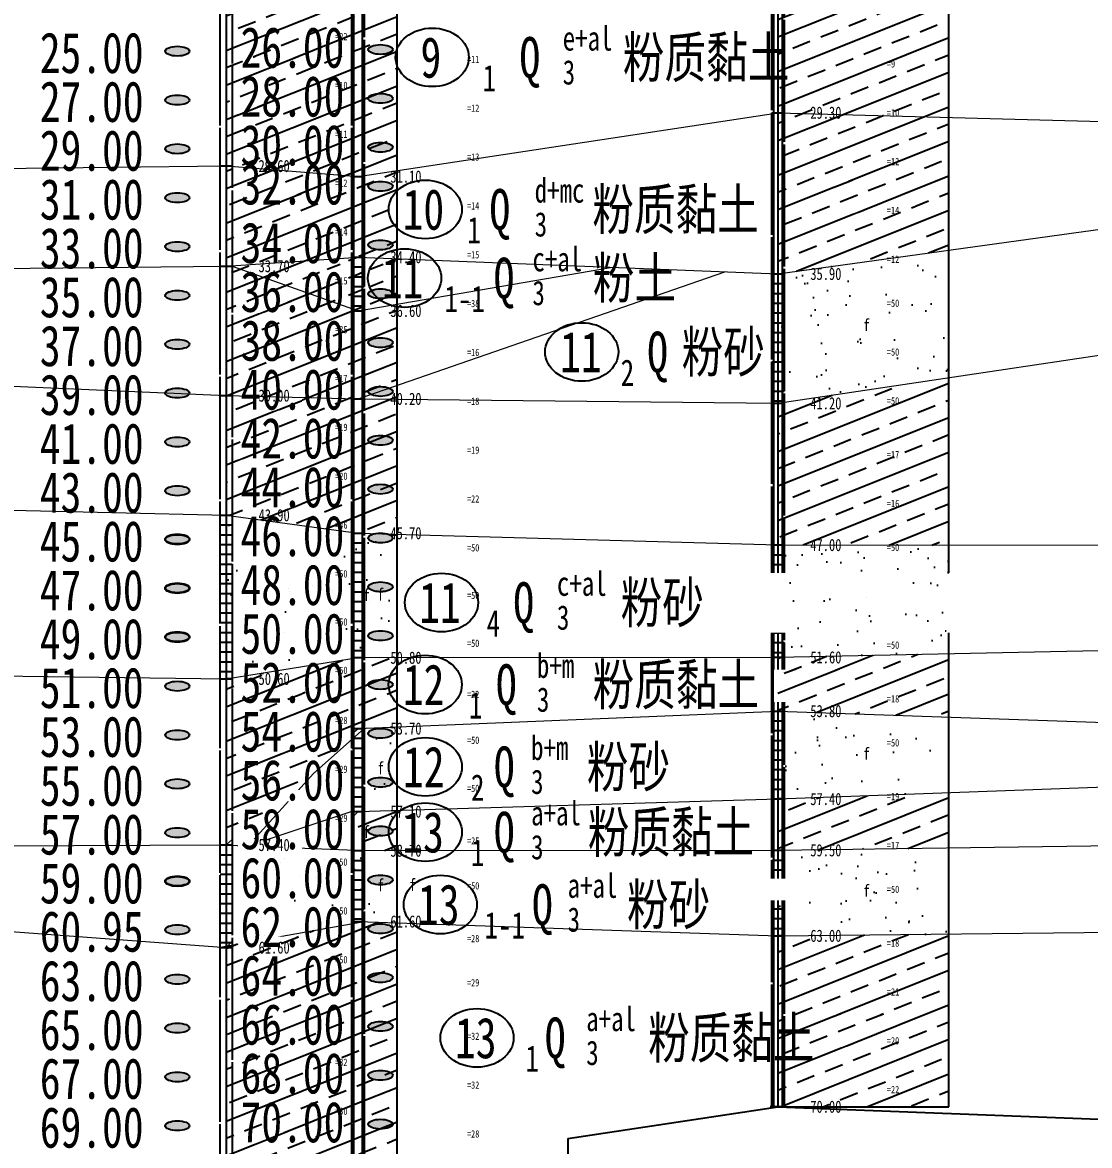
# Model space of a CAD drawing. Header units: millimetres. Extents: x 946 to 3601, y 223 to 2569.
# Drawn here: x 1785.34 to 1829.05, y 526.97 to 572.96 of the extents above; entities that cross this region are included whole.
import ezdxf

# ---------------------------------------------------------------- set-up
doc = ezdxf.new("R2010")
doc.units = ezdxf.units.MM
doc.linetypes.add('sx', pattern=[10, 5, 0, 5, 0])
for name, color, linetype in [('dz-temp', 4, 'Continuous'), ('GiCAD_PouMian', 7, 'Continuous'), ('GICAD_QUYANG', 7, 'Continuous'), ('地质-地层符号', 3, 'Continuous'), ('地质-填充花纹', 8, 'Continuous'), ('地质-标贯', 7, 'Continuous'), ('地质-钻孔', 7, 'Continuous')]:
    doc.layers.add(name, color=color, linetype=linetype)
doc.layers.add('地质-地层线', color=7, linetype='Continuous', lineweight=15)
doc.layers.add('地质-文字', color=7, linetype='Continuous', lineweight=15)
doc.styles.add('剖线方向', font='', dxfattribs={"width": 0.7, "height": 2.5})
doc.styles.add('叠加符号', font='', dxfattribs={"width": 0.7, "height": 2.5})
doc.styles.add('地层编号', font='', dxfattribs={"width": 0.7, "height": 3})
doc.styles.add('层底标注', font='', dxfattribs={"width": 0.7, "height": 2.5})
doc.styles.add('岩土名称', font='', dxfattribs={"width": 0.7, "height": 3})
doc.styles.add('时代', font='', dxfattribs={"width": 0.7, "height": 3})
doc.styles.add('标贯动探', font='', dxfattribs={"width": 0.7, "height": 1.5})
doc.styles.get('剖线方向').set_extended_font_data('仿宋_GB2312')
doc.styles.get('叠加符号').set_extended_font_data('仿宋_GB2312')
doc.styles.get('地层编号').set_extended_font_data('仿宋_GB2312')
doc.styles.get('层底标注').set_extended_font_data('仿宋_GB2312')
doc.styles.get('岩土名称').set_extended_font_data('仿宋_GB2312')
doc.styles.get('时代').set_extended_font_data('仿宋_GB2312')
doc.styles.get('标贯动探').set_extended_font_data('仿宋_GB2312')
pattern_1 = [(21.80141, (0, 0), (-1.7677652, 0.7071061), []), (21.80141, (1.75, 0), (-1.7677652, 0.7071061), [0.76157655, -0.4759851])]
pattern_2 = [(17.062863, (0, 0), (2.79036967, 1.248899855), [-5.9751498, 0, -4.4813624, 0, -4.4813624, 0]), (3.01447, (0, 0), (7.2145321, 1.8094251), [-2.978456, 0, -7.7439854, 0, -1.7870735, 0]), (345.966575, (-5.3654, 0), (11.07338644, -1.5019982), [-1.573447, 0, -6.293788, 0, -7.3427527, 0]), (17.06286, (0, 0), (-2.941879, 3.021541), [-3.983433, 0, -4.9792915, 0, -4.481362, 0]), (3.01447, (0, 0), (4.858372, 4.093388), [-3.574147, 0, -5.3612206, 0, -1.7870735, 0]), (345.7037, (-5.3654, 0), (5.2409553, 1.250378), [-2.088827, 0, -6.788688, 0, -10.444135, 0]), (339.87047, (-5.3654, 0), (6.9800505, 1.196567), [-0.9422907, 0, -3.769163, 0, -3.769163, 0]), (17.06286, (0, 0), (6.5425438, 3.7545058), [-1.4937875, 0, -1.4937875, 0, -4.4813624, 0]), (3.01447, (0, 0), (2.716851, 3.980613), [-3.574147, 0, -7.743985, 0, -1.7870735, 0]), (345.7037, (-5.3654, 0), (15.682466, 1.374167), [-6.266481, 0, -2.611034, 0, -2.611034, 0]), (339.87047, (-5.3654, 0), (230427.237503, -84451.983463), [-1.187286, 0, -9.894053, 0, -0.942291, 0])]
pattern_3 = [(21.80141, (0, 0), (-0.88388348, 0.3535534), [0.57118298, -0.38078866])]

# ---------------------------------------------------------------- blocks, each defined once
blk = doc.blocks.new('WipeoutBlock')
at = {"color": 7}
blk.add_wipeout([(0, 0), (0, 1), (1, 1), (1, 0)], dxfattribs=at)
blk = doc.blocks.new('gkqy_yuan.dwg不标1')
at = {"layer": 'GiCAD_PouMian'}
h = blk.add_hatch(color=7, dxfattribs=at)
edge = h.paths.add_edge_path()
edge.add_arc((0, 0), 1, 0, 360)
at = {"layer": 'GICAD_QUYANG', "color": 7}
blk.add_circle((0, 0), 1, dxfattribs=at)
blk = doc.blocks.new('gkqy_rao.dwg不标1')
at = {"layer": 'GICAD_QUYANG', "color": 7}
blk.add_circle((0, 0), 1, dxfattribs=at)

msp = doc.modelspace()

# ---------------------------------------------------------------- hatches: boundary and pattern name
at = {"layer": '地质-填充花纹', "linetype": 'Continuous'}
h = msp.add_hatch(dxfattribs=at)
h.set_pattern_fill('GLYNT', color=256, scale=0.25, style=0, pattern_type=2)
h.set_pattern_definition(pattern_1)
h.paths.add_polyline_path([(1800.688, 566.894), (1799.088, 566.651), (1799.088, 575.451), (1800.688, 575.453)])
h = msp.add_hatch(dxfattribs=at)
h.set_pattern_fill('GLYNT', color=256, scale=0.25, style=0, pattern_type=2)
h.set_pattern_definition(pattern_1)
h.paths.add_polyline_path([(1823.288, 574.851), (1823.288, 569.074), (1816.288, 569.266), (1816.288, 575.466)])
h = msp.add_hatch(dxfattribs=at)
h.set_pattern_fill('GLYNT', color=256, scale=0.25, style=0, pattern_type=2)
h.set_pattern_definition(pattern_1)
h.paths.add_polyline_path([(1800.688, 563.287), (1799.088, 563.351), (1799.088, 566.651), (1800.688, 566.894)])
h = msp.add_hatch(dxfattribs=at)
h.set_pattern_fill('GKFT', color=256, scale=0.25, style=0, pattern_type=2)
h.set_pattern_definition(pattern_3)
h.paths.add_polyline_path([(1799.088, 561.151), (1797.04, 563.212), (1799.088, 563.351)])
h = msp.add_hatch(dxfattribs=at)
h.set_pattern_fill('GKFT', color=256, scale=0.25, style=0, pattern_type=2)
h.set_pattern_definition(pattern_3)
h.paths.add_polyline_path([(1800.688, 563.287), (1800.688, 561.627), (1799.088, 561.151), (1799.088, 563.351)])
h = msp.add_hatch(dxfattribs=at)
h.set_pattern_fill('GLXS', color=256, scale=0.25, style=0, pattern_type=2)
h.set_pattern_definition(pattern_2)
h.paths.add_polyline_path([(1823.288, 558.415), (1816.288, 557.366), (1816.288, 562.666), (1823.288, 563.636)])
h = msp.add_hatch(dxfattribs=at)
h.set_pattern_fill('GLYNT', color=256, scale=0.25, style=0, pattern_type=2)
h.set_pattern_definition(pattern_1)
h.paths.add_polyline_path([(1800.688, 558.566), (1799.088, 557.551), (1799.088, 561.151), (1800.688, 561.627)])
h = msp.add_hatch(dxfattribs=at)
h.set_pattern_fill('GLYNT', color=256, scale=0.25, style=0, pattern_type=2)
h.set_pattern_definition(pattern_1)
h.paths.add_polyline_path([(1800.688, 552.006), (1799.088, 552.051), (1799.088, 557.551), (1800.688, 558.566)])
h = msp.add_hatch(dxfattribs=at)
h.set_pattern_fill('GLYNT', color=256, scale=0.25, style=0, pattern_type=2)
h.set_pattern_definition(pattern_1)
h.paths.add_polyline_path([(1823.288, 551.559), (1816.288, 551.566), (1816.288, 557.366), (1823.288, 558.415)])
h = msp.add_hatch(dxfattribs=at)
h.set_pattern_fill('GLXS', color=256, scale=0.25, style=0, pattern_type=2)
h.set_pattern_definition(pattern_2)
h.paths.add_polyline_path([(1800.688, 552.006), (1800.688, 546.953), (1799.088, 546.951), (1799.088, 552.051)])
h = msp.add_hatch(dxfattribs=at)
h.set_pattern_fill('GLYNT', color=256, scale=0.25, style=0, pattern_type=2)
h.set_pattern_definition(pattern_1)
h.paths.add_polyline_path([(1800.688, 544.118), (1799.088, 544.051), (1799.088, 546.951), (1800.688, 546.953)])
h = msp.add_hatch(dxfattribs=at)
h.set_pattern_fill('GLXS', color=256, scale=0.25, style=0, pattern_type=2)
h.set_pattern_definition(pattern_2)
h.paths.add_polyline_path([(1823.288, 544.521), (1823.288, 541.423), (1816.288, 541.166), (1816.288, 544.766)])
h = msp.add_hatch(dxfattribs=at)
h.set_pattern_fill('GLXS', color=256, scale=0.25, style=0, pattern_type=2)
h.set_pattern_definition(pattern_2)
h.paths.add_polyline_path([(1800.688, 540.699), (1799.088, 540.651), (1799.088, 544.051), (1800.688, 544.118)])
h = msp.add_hatch(dxfattribs=at)
h.set_pattern_fill('GLYNT', color=256, scale=0.25, style=0, pattern_type=2)
h.set_pattern_definition(pattern_1)
h.paths.add_polyline_path([(1800.688, 539.053), (1799.088, 539.051), (1799.088, 540.651), (1800.688, 540.699)])
h = msp.add_hatch(dxfattribs=at)
h.set_pattern_fill('GLXS', color=256, scale=0.25, style=0, pattern_type=2)
h.set_pattern_definition(pattern_2)
h.paths.add_polyline_path([(1800.688, 536.097), (1799.088, 536.151), (1799.088, 539.051), (1800.688, 539.053)])
h = msp.add_hatch(dxfattribs=at)
h.set_pattern_fill('GLYNT', color=256, scale=0.25, style=0, pattern_type=2)
h.set_pattern_definition(pattern_1)
h.paths.add_polyline_path([(1800.688, 536.097), (1800.688, 526.195), (1799.088, 525.951), (1799.088, 536.151)])

# ---------------------------------------------------------------- linework, layer by layer
at = {"layer": 'dz-temp', "color": 7, "linetype": 'Continuous'}
for p, q in [((1793.688, 598.834), (1793.688, 517.745)), ((1800.688, 517.745), (1800.688, 598.834)), ((1816.288, 598.834), (1816.288, 528.566)), ((1823.288, 528.566), (1823.288, 598.834)), ((1807.688, 527.259), (1816.288, 528.566)), ((1816.288, 528.566), (1823.288, 528.566)), ((1816.288, 528.566), (1842.788, 527.538)), ((1807.688, 527.261), (1807.688, 517.745))]:
    msp.add_line(p, q, dxfattribs=at)
at = {"layer": '地质-地层符号', "color": 7, "linetype": 'Continuous'}
for centre in [(1802.127, 571.531), (1801.845, 565.306), (1800.996, 562.494), (1808.252, 559.467), (1802.506, 549.206), (1801.84, 545.847), (1801.845, 542.481), (1801.845, 539.806), (1802.46, 536.84), (1803.962, 531.382)]:
    msp.add_ellipse(centre, major_axis=(-1.5, 0), ratio=0.8, dxfattribs=at)
at = {"layer": '地质-地层线', "color": 7}
for p, q in [((1799.088, 566.651), (1816.288, 569.266)), ((1816.288, 569.266), (1842.788, 568.538)), ((1799.088, 563.351), (1816.288, 562.666)), ((1799.088, 561.151), (1809.517, 562.936)), ((1799.088, 557.551), (1814.113, 562.753)), ((1816.288, 557.366), (1842.788, 561.338)), ((1799.338, 557.555), (1816.288, 557.366)), ((1793.688, 552.784), (1799.088, 552.051)), ((1799.088, 552.051), (1816.288, 551.566)), ((1816.288, 551.566), (1842.788, 551.538)), ((1816.288, 546.966), (1842.788, 547.538)), ((1799.088, 546.951), (1816.288, 546.966)), ((1799.088, 544.051), (1816.288, 544.766)), ((1816.288, 544.766), (1842.788, 543.838)), ((1799.338, 544.051), (1797.266, 542.202)), ((1798.838, 543.83), (1799.088, 544.051)), ((1797.266, 542.202), (1794.575, 539.239)), ((1816.288, 541.166), (1842.788, 542.138)), ((1799.088, 540.651), (1816.288, 541.166)), ((1798.838, 540.651), (1794.575, 539.239)), ((1798.838, 540.393), (1799.088, 540.651)), ((1793.688, 539.284), (1793.938, 539.505)), ((1597.888, 538.624), (1793.688, 539.284)), ((1793.438, 539.284), (1799.338, 539.051)), ((1799.088, 539.051), (1816.288, 539.066)), ((1793.438, 535.103), (1799.338, 536.143)), ((1799.088, 536.151), (1816.288, 535.566)), ((1816.288, 535.566), (1842.788, 535.838)), ((1793.688, 535.084), (1793.938, 535.342))]:
    msp.add_line(p, q, dxfattribs=at)
at = {"layer": '地质-钻孔', "color": 7, "linetype": 'sx'}
for p, q in [((1816.038, 528.566), (1816.038, 598.566)), ((1816.538, 598.566), (1816.538, 528.566)), ((1798.838, 517.745), (1798.838, 597.751)), ((1799.338, 597.751), (1799.338, 517.745)), ((1793.438, 517.745), (1793.438, 596.684)), ((1793.938, 596.684), (1793.938, 517.745)), ((1816.613, 528.566), (1815.963, 528.566)), ((1815.963, 528.566), (1816.038, 528.566)), ((1816.538, 528.566), (1816.613, 528.566))]:
    msp.add_line(p, q, dxfattribs=at)
at = {"layer": '地质-钻孔', "color": 7, "linetype": 'Continuous'}
for p, q in [((1816.114, 528.566), (1816.114, 598.596)), ((1816.463, 598.596), (1816.463, 528.566)), ((1798.914, 513.745), (1798.914, 597.781)), ((1799.263, 597.781), (1799.263, 513.751)), ((1816.038, 569.266), (1816.538, 569.266)), ((1816.038, 569.266), (1816.538, 569.266)), ((1793.438, 567.084), (1793.938, 567.084)), ((1793.438, 567.084), (1793.938, 567.084)), ((1798.838, 566.651), (1799.338, 566.651)), ((1798.838, 566.651), (1799.338, 566.651)), ((1798.838, 563.351), (1799.338, 563.351)), ((1798.838, 563.351), (1799.338, 563.351)), ((1798.838, 563.351), (1799.338, 563.351)), ((1793.438, 562.984), (1793.938, 562.984)), ((1793.438, 562.984), (1793.938, 562.984)), ((1798.838, 562.951), (1799.338, 562.951)), ((1798.838, 562.551), (1799.338, 562.551)), ((1816.038, 562.666), (1816.538, 562.666)), ((1816.038, 562.666), (1816.538, 562.666)), ((1816.038, 562.666), (1816.538, 562.666)), ((1798.838, 562.151), (1799.338, 562.151)), ((1816.038, 562.266), (1816.538, 562.266)), ((1798.838, 561.751), (1799.338, 561.751)), ((1816.038, 561.866), (1816.538, 561.866)), ((1798.838, 561.351), (1799.338, 561.351)), ((1798.838, 561.151), (1799.338, 561.151)), ((1798.838, 561.151), (1799.338, 561.151)), ((1816.038, 561.466), (1816.538, 561.466)), ((1816.038, 561.066), (1816.538, 561.066)), ((1816.038, 560.666), (1816.538, 560.666)), ((1816.038, 560.266), (1816.538, 560.266)), ((1816.038, 559.866), (1816.538, 559.866)), ((1816.038, 559.466), (1816.538, 559.466)), ((1816.038, 559.066), (1816.538, 559.066)), ((1816.038, 558.666), (1816.538, 558.666)), ((1816.038, 558.266), (1816.538, 558.266)), ((1816.038, 557.866), (1816.538, 557.866)), ((1793.438, 557.684), (1793.938, 557.684)), ((1793.438, 557.684), (1793.938, 557.684)), ((1798.838, 557.551), (1799.338, 557.551)), ((1798.838, 557.551), (1799.338, 557.551)), ((1816.038, 557.466), (1816.538, 557.466)), ((1816.038, 557.366), (1816.538, 557.366)), ((1816.038, 557.366), (1816.538, 557.366)), ((1793.438, 552.784), (1793.938, 552.784)), ((1793.438, 552.784), (1793.938, 552.784)), ((1793.438, 552.784), (1793.938, 552.784)), ((1793.438, 552.384), (1793.938, 552.384)), ((1793.438, 551.984), (1793.938, 551.984)), ((1798.838, 552.051), (1799.338, 552.051)), ((1798.838, 552.051), (1799.338, 552.051)), ((1798.838, 552.051), (1799.338, 552.051)), ((1793.438, 551.584), (1793.938, 551.584)), ((1798.838, 551.651), (1799.338, 551.651)), ((1816.038, 551.566), (1816.538, 551.566)), ((1816.038, 551.566), (1816.538, 551.566)), ((1816.038, 551.566), (1816.538, 551.566)), ((1793.438, 551.184), (1793.938, 551.184)), ((1798.838, 551.251), (1799.338, 551.251)), ((1816.038, 551.166), (1816.538, 551.166)), ((1793.438, 550.784), (1793.938, 550.784)), ((1798.838, 550.851), (1799.338, 550.851)), ((1798.838, 550.451), (1799.338, 550.451)), ((1816.038, 550.766), (1816.538, 550.766)), ((1793.438, 550.384), (1793.938, 550.384)), ((1793.438, 549.984), (1793.938, 549.984)), ((1798.838, 550.051), (1799.338, 550.051)), ((1816.038, 550.366), (1816.538, 550.366)), ((1793.438, 549.584), (1793.938, 549.584)), ((1798.838, 549.651), (1799.338, 549.651)), ((1816.038, 549.966), (1816.538, 549.966)), ((1816.038, 549.566), (1816.538, 549.566)), ((1793.438, 549.184), (1793.938, 549.184)), ((1798.838, 549.251), (1799.338, 549.251)), ((1816.038, 549.166), (1816.538, 549.166)), ((1793.438, 548.784), (1793.938, 548.784)), ((1798.838, 548.851), (1799.338, 548.851)), ((1816.038, 548.766), (1816.538, 548.766)), ((1793.438, 548.384), (1793.938, 548.384)), ((1798.838, 548.451), (1799.338, 548.451)), ((1816.038, 548.366), (1816.538, 548.366)), ((1793.438, 547.984), (1793.938, 547.984)), ((1798.838, 548.051), (1799.338, 548.051)), ((1816.038, 547.966), (1816.538, 547.966)), ((1793.438, 547.584), (1793.938, 547.584)), ((1798.838, 547.651), (1799.338, 547.651)), ((1798.838, 547.251), (1799.338, 547.251)), ((1816.038, 547.566), (1816.538, 547.566)), ((1793.438, 547.184), (1793.938, 547.184)), ((1793.438, 546.784), (1793.938, 546.784)), ((1798.838, 546.951), (1799.338, 546.951)), ((1798.838, 546.951), (1799.338, 546.951)), ((1816.038, 547.166), (1816.538, 547.166)), ((1816.038, 546.966), (1816.538, 546.966)), ((1816.038, 546.966), (1816.538, 546.966)), ((1793.438, 546.384), (1793.938, 546.384)), ((1793.438, 546.084), (1793.938, 546.084)), ((1793.438, 546.084), (1793.938, 546.084)), ((1793.438, 546.084), (1793.938, 546.084)), ((1793.938, 546.084), (1793.688, 546.084)), ((1793.688, 546.084), (1793.688, 539.284)), ((1816.038, 544.766), (1816.538, 544.766)), ((1816.038, 544.766), (1816.538, 544.766)), ((1816.038, 544.766), (1816.538, 544.766)), ((1798.838, 544.051), (1799.338, 544.051)), ((1798.838, 544.051), (1799.338, 544.051)), ((1798.838, 544.051), (1799.338, 544.051)), ((1816.038, 544.366), (1816.538, 544.366)), ((1798.838, 543.651), (1799.338, 543.651)), ((1816.038, 543.966), (1816.538, 543.966)), ((1816.038, 543.566), (1816.538, 543.566)), ((1798.838, 543.251), (1799.338, 543.251)), ((1816.038, 543.166), (1816.538, 543.166)), ((1798.838, 542.851), (1799.338, 542.851)), ((1816.038, 542.766), (1816.538, 542.766)), ((1798.838, 542.451), (1799.338, 542.451)), ((1816.038, 542.366), (1816.538, 542.366)), ((1798.838, 542.051), (1799.338, 542.051)), ((1816.038, 541.966), (1816.538, 541.966)), ((1798.838, 541.651), (1799.338, 541.651)), ((1798.838, 541.251), (1799.338, 541.251)), ((1816.038, 541.566), (1816.538, 541.566)), ((1798.838, 540.851), (1799.338, 540.851)), ((1816.038, 541.166), (1816.538, 541.166)), ((1816.038, 541.166), (1816.538, 541.166)), ((1816.038, 541.166), (1816.538, 541.166)), ((1816.538, 541.166), (1816.288, 541.166)), ((1816.288, 541.166), (1816.288, 539.066)), ((1798.838, 540.651), (1799.338, 540.651)), ((1798.838, 540.651), (1799.338, 540.651)), ((1793.438, 539.284), (1793.938, 539.284)), ((1793.438, 539.284), (1793.938, 539.284)), ((1793.438, 539.284), (1793.938, 539.284)), ((1798.838, 539.051), (1799.338, 539.051)), ((1798.838, 539.051), (1799.338, 539.051)), ((1798.838, 539.051), (1799.338, 539.051)), ((1816.038, 539.066), (1816.538, 539.066)), ((1816.038, 539.066), (1816.538, 539.066)), ((1816.038, 539.066), (1816.538, 539.066)), ((1793.438, 538.884), (1793.938, 538.884)), ((1798.838, 538.651), (1799.338, 538.651)), ((1816.038, 538.666), (1816.538, 538.666)), ((1793.438, 538.484), (1793.938, 538.484)), ((1793.438, 538.084), (1793.938, 538.084)), ((1798.838, 538.251), (1799.338, 538.251)), ((1816.038, 538.266), (1816.538, 538.266)), ((1793.438, 537.684), (1793.938, 537.684)), ((1798.838, 537.851), (1799.338, 537.851)), ((1816.038, 537.866), (1816.538, 537.866)), ((1793.438, 537.284), (1793.938, 537.284)), ((1798.838, 537.451), (1799.338, 537.451)), ((1816.038, 537.466), (1816.538, 537.466)), ((1793.438, 536.884), (1793.938, 536.884)), ((1798.838, 537.051), (1799.338, 537.051)), ((1798.838, 536.651), (1799.338, 536.651)), ((1816.038, 537.066), (1816.538, 537.066)), ((1816.038, 536.666), (1816.538, 536.666)), ((1793.438, 536.484), (1793.938, 536.484)), ((1798.838, 536.251), (1799.338, 536.251)), ((1816.038, 536.266), (1816.538, 536.266)), ((1793.438, 536.084), (1793.938, 536.084)), ((1798.838, 536.151), (1799.338, 536.151)), ((1798.838, 536.151), (1799.338, 536.151)), ((1816.038, 535.866), (1816.538, 535.866)), ((1793.438, 535.684), (1793.938, 535.684)), ((1793.438, 535.284), (1793.938, 535.284)), ((1816.038, 535.566), (1816.538, 535.566)), ((1816.038, 535.566), (1816.538, 535.566)), ((1816.038, 535.566), (1816.538, 535.566)), ((1816.538, 535.566), (1816.288, 535.566)), ((1816.288, 535.566), (1816.288, 528.566)), ((1793.438, 535.084), (1793.938, 535.084)), ((1793.438, 535.084), (1793.938, 535.084)), ((1793.438, 535.084), (1793.938, 535.084)), ((1793.938, 535.084), (1793.688, 535.084)), ((1793.688, 535.084), (1793.688, 524.184)), ((1816.038, 528.566), (1816.538, 528.566)), ((1816.463, 528.566), (1816.114, 528.566))]:
    msp.add_line(p, q, dxfattribs=at)

# ---------------------------------------------------------------- block references
at = {"linetype": 'Continuous', "xscale": 1.200000009999894, "yscale": 0.4800000039999577}
for p in [(1791.088, 571.544, 0), (1791.088, 569.544, 0), (1791.088, 567.544, 0), (1791.088, 565.544, 0), (1791.088, 561.544, 0), (1791.088, 559.544, 0), (1791.088, 557.544, 0), (1791.088, 555.544, 0), (1791.088, 553.544, 0), (1791.088, 551.569, 0), (1791.088, 549.544, 0), (1791.088, 547.544, 0), (1791.088, 545.544, 0), (1791.088, 543.544, 0), (1791.088, 541.544, 0), (1791.088, 539.544, 0), (1791.088, 537.544, 0), (1791.088, 535.569, 0), (1791.088, 533.544, 0), (1791.088, 531.544, 0), (1791.088, 529.544, 0), (1791.088, 527.544, 0)]:
    msp.add_blockref('WipeoutBlock', p, dxfattribs=at)
at = {"color": 7, "linetype": 'Continuous'}
for name, p, xscale, yscale in [('gkqy_yuan.dwg不标1', (1800.007, 571.851), 0.5, 0.2), ('WipeoutBlock', (1794.176, 571.066), 2.621621580381725, 0.4605405405405509), ('gkqy_yuan.dwg不标1', (1800.007, 569.851), 0.5, 0.2), ('WipeoutBlock', (1794.176, 569.066), 2.621621580381725, 0.4605405405405509), ('gkqy_yuan.dwg不标1', (1800.007, 567.851), 0.5, 0.2), ('WipeoutBlock', (1794.176, 567.066), 2.621621580381725, 0.4605405405405509), ('gkqy_yuan.dwg不标1', (1800.007, 566.251), 0.5, 0.2), ('WipeoutBlock', (1794.176, 565.466), 2.621621580381725, 0.4605405405405509), ('gkqy_yuan.dwg不标1', (1791.688, 563.784), 0.5, 0.2), ('gkqy_yuan.dwg不标1', (1800.007, 563.851), 0.5, 0.2), ('WipeoutBlock', (1794.176, 563.066), 2.621621580381725, 0.4605405405405509), ('gkqy_yuan.dwg不标1', (1800.007, 561.851), 0.5, 0.2), ('WipeoutBlock', (1794.176, 561.066), 2.621621580381725, 0.4605405405405509), ('gkqy_yuan.dwg不标1', (1800.007, 559.851), 0.5, 0.2), ('WipeoutBlock', (1794.176, 559.066), 2.621621580381725, 0.4605405405405509), ('gkqy_yuan.dwg不标1', (1800.007, 557.851), 0.5, 0.2), ('WipeoutBlock', (1794.176, 557.066), 2.621621580381725, 0.4605405405405509), ('gkqy_yuan.dwg不标1', (1800.007, 555.851), 0.5, 0.2), ('WipeoutBlock', (1794.176, 555.066), 2.621621580381725, 0.4605405405405509), ('gkqy_yuan.dwg不标1', (1800.007, 553.851), 0.5, 0.2), ('WipeoutBlock', (1794.176, 553.066), 2.621621580381725, 0.4605405405405509), ('gkqy_rao.dwg不标1', (1800.007, 551.851), 0.5, 0.2), ('gkqy_yuan.dwg不标1', (1800.007, 551.851), 0.5, 0.2), ('WipeoutBlock', (1794.176, 551.066), 2.621621580381725, 0.4605405405405509), ('gkqy_rao.dwg不标1', (1800.007, 549.851), 0.5, 0.2), ('gkqy_yuan.dwg不标1', (1800.007, 549.851), 0.5, 0.2), ('WipeoutBlock', (1794.176, 549.066), 2.621621580381725, 0.4605405405405509), ('gkqy_yuan.dwg不标1', (1800.007, 547.851), 0.5, 0.2), ('gkqy_rao.dwg不标1', (1800.007, 547.851), 0.5, 0.2), ('WipeoutBlock', (1794.176, 547.066), 2.621621580381725, 0.4605405405405509), ('gkqy_yuan.dwg不标1', (1800.007, 545.851), 0.5, 0.2), ('WipeoutBlock', (1794.176, 545.066), 2.621621580381725, 0.4605405405405509), ('gkqy_yuan.dwg不标1', (1800.007, 543.851), 0.5, 0.2), ('gkqy_rao.dwg不标1', (1800.007, 543.851), 0.5, 0.2), ('WipeoutBlock', (1794.176, 543.066), 2.621621580381725, 0.4605405405405509), ('gkqy_yuan.dwg不标1', (1800.007, 541.851), 0.5, 0.2), ('gkqy_rao.dwg不标1', (1800.007, 541.851), 0.5, 0.2), ('gkqy_yuan.dwg不标1', (1800.007, 539.851), 0.5, 0.2), ('gkqy_rao.dwg不标1', (1800.007, 537.851), 0.5, 0.2), ('gkqy_yuan.dwg不标1', (1800.007, 537.851), 0.5, 0.2), ('WipeoutBlock', (1794.176, 537.066), 2.621621580381725, 0.4605405405405509), ('gkqy_yuan.dwg不标1', (1800.007, 535.851), 0.5, 0.2), ('gkqy_yuan.dwg不标1', (1800.007, 533.851), 0.5, 0.2), ('WipeoutBlock', (1794.176, 533.066), 2.621621580381725, 0.4605405405405509), ('gkqy_yuan.dwg不标1', (1800.007, 531.851), 0.5, 0.2), ('WipeoutBlock', (1794.176, 531.066), 2.621621580381725, 0.4605405405405509), ('gkqy_yuan.dwg不标1', (1800.007, 529.851), 0.5, 0.2), ('WipeoutBlock', (1794.176, 529.066), 2.621621580381725, 0.4605405405405509), ('gkqy_yuan.dwg不标1', (1800.007, 527.851), 0.5, 0.2), ('WipeoutBlock', (1794.176, 527.066), 2.621621580381725, 0.4605405405405509)]:
    msp.add_blockref(name, p, dxfattribs=dict(at, xscale=xscale, yscale=yscale))
at = {"linetype": 'Continuous', "xscale": 3.332400027769706, "yscale": 1.332960011107883, "zscale": 2.777}
for p in [(1818.572, 565.146, 0), (1818.572, 549.393, 0), (1816.894, 537.26, 0), (1818.572, 531.011, 0)]:
    msp.add_blockref('WipeoutBlock', p, dxfattribs=at)

# ---------------------------------------------------------------- texts
at = {"color": 7, "linetype": 'Continuous', "style": '剖线方向', "width": 0.75}
for s, p in [('25.00', (1786.053, 570.887)), ('27.00', (1786.053, 568.887)), ('29.00', (1786.053, 566.887)), ('31.00', (1786.053, 564.887)), ('33.00', (1786.053, 562.887)), ('35.00', (1786.053, 560.887)), ('37.00', (1786.053, 558.887)), ('39.00', (1786.053, 556.887)), ('41.00', (1786.053, 554.887)), ('43.00', (1786.053, 552.887)), ('45.00', (1786.053, 550.887)), ('47.00', (1786.053, 548.887)), ('49.00', (1786.053, 546.887)), ('51.00', (1786.053, 544.887)), ('53.00', (1786.053, 542.887)), ('55.00', (1786.053, 540.887)), ('57.00', (1786.053, 538.887)), ('59.00', (1786.053, 536.887)), ('60.95', (1786.053, 534.912)), ('63.00', (1786.053, 532.887)), ('65.00', (1786.053, 530.887)), ('67.00', (1786.053, 528.887)), ('69.00', (1786.053, 526.887))]:
    msp.add_text(s, height=1.6667, dxfattribs=at).set_placement(p)
at = {"layer": '地质-地层符号', "color": 7, "linetype": 'Continuous', "width": 0.75}
for s, height, style, p in [('e+al', 0.9997, '时代', (1807.471, 571.809)), ('粉质黏土', 1.6662, '岩土名称', (1809.936, 570.698)), ('9', 1.666, '地层编号', (1801.647, 570.698)), ('Q', 1.666, '时代', (1805.7, 570.698)), ('1', 1.083, '地层编号', (1804.19, 570.142)), ('3', 1, '时代', (1807.471, 570.42)), ('d+mc', 0.9997, '时代', (1806.323, 565.584)), ('10', 1.6662, '地层编号', (1800.916, 564.473)), ('Q', 1.666, '时代', (1804.471, 564.473)), ('粉质黏土', 1.6662, '岩土名称', (1808.686, 564.473)), ('3', 1, '时代', (1806.323, 564.195)), ('1', 1.083, '地层编号', (1803.566, 563.917)), ('c+al', 0.9997, '时代', (1806.231, 562.771)), ('Q', 1.666, '时代', (1804.642, 561.66)), ('粉土', 1.6662, '岩土名称', (1808.706, 561.66)), ('11', 1.6662, '地层编号', (1800.062, 561.66)), ('1-1', 1.083, '地层编号', (1802.627, 561.105)), ('3', 1, '时代', (1806.231, 561.383)), ('11', 1.6662, '地层编号', (1807.364, 558.634)), ('Q', 1.666, '时代', (1810.932, 558.634)), ('粉砂', 1.6662, '岩土名称', (1812.344, 558.634)), ('2', 1.083, '地层编号', (1809.845, 558.079)), ('c+al', 0.9997, '时代', (1807.235, 549.484)), ('11', 1.6662, '地层编号', (1801.591, 548.373)), ('Q', 1.666, '时代', (1805.447, 548.373)), ('粉砂', 1.6662, '岩土名称', (1809.845, 548.373)), ('3', 1, '时代', (1807.235, 548.095)), ('4', 1.083, '地层编号', (1804.357, 547.817)), ('b+m', 0.9997, '时代', (1806.415, 546.125)), ('粉质黏土', 1.6662, '岩土名称', (1808.7, 545.014)), ('12', 1.6662, '地层编号', (1800.925, 545.014)), ('Q', 1.666, '时代', (1804.737, 545.014)), ('1', 1.083, '地层编号', (1803.631, 544.459)), ('3', 1, '时代', (1806.415, 544.736)), ('b+m', 0.9997, '时代', (1806.177, 542.759)), ('粉砂', 1.6662, '岩土名称', (1808.461, 541.648)), ('12', 1.6662, '地层编号', (1800.93, 541.648)), ('Q', 1.666, '时代', (1804.653, 541.648)), ('3', 1, '时代', (1806.177, 541.37)), ('2', 1.083, '地层编号', (1803.712, 541.092)), ('a+al', 0.9997, '时代', (1806.177, 540.084)), ('粉质黏土', 1.6662, '岩土名称', (1808.5, 538.973)), ('13', 1.6662, '地层编号', (1800.902, 538.973)), ('Q', 1.666, '时代', (1804.653, 538.973)), ('1', 1.083, '地层编号', (1803.712, 538.417)), ('3', 1, '时代', (1806.177, 538.695)), ('a+al', 0.9997, '时代', (1807.672, 537.118)), ('13', 1.6662, '地层编号', (1801.545, 536.007)), ('Q', 1.666, '时代', (1806.215, 536.007)), ('3', 1, '时代', (1807.672, 535.729)), ('1-1', 1.083, '地层编号', (1804.267, 535.451)), ('a+al', 0.9997, '时代', (1808.435, 531.66)), ('13', 1.6662, '地层编号', (1803.06, 530.549)), ('Q', 1.666, '时代', (1806.739, 530.549)), ('粉质黏土', 1.6662, '岩土名称', (1810.97, 530.549)), ('3', 1, '时代', (1808.435, 530.271)), ('1', 1.083, '地层编号', (1805.945, 529.993))]:
    msp.add_text(s, height=height, dxfattribs=dict(at, style=style)).set_placement(p)
at = {"layer": '地质-填充花纹', "linetype": 'Continuous', "style": '叠加符号', "width": 0.75}
for p in [(1819.788, 560.321), (1799.307, 549.268), (1799.888, 549.29), (1819.788, 542.769), (1799.888, 542.18), (1799.307, 539.568), (1799.888, 537.388), (1801.197, 537.401)]:
    msp.add_text('f', height=0.5, dxfattribs=at).set_placement(p)
at = {"layer": '地质-文字', "color": 7, "linetype": 'Continuous', "style": '层底标注', "width": 0.75}
for s, p in [('29.30', (1817.613, 569.016)), ('31.10', (1800.413, 566.401)), ('34.40', (1800.413, 563.101)), ('35.90', (1817.613, 562.416)), ('36.60', (1800.413, 560.901)), ('40.20', (1800.413, 557.301)), ('41.20', (1817.613, 557.116)), ('45.70', (1800.413, 551.801)), ('47.00', (1817.613, 551.316)), ('50.80', (1800.413, 546.701)), ('51.60', (1817.613, 546.716)), ('50.60', (1795.013, 545.834)), ('53.70', (1800.413, 543.801)), ('57.40', (1817.613, 540.916)), ('57.10', (1800.413, 540.401)), ('58.70', (1800.413, 538.801)), ('61.60', (1800.413, 535.901)), ('63.00', (1817.613, 535.316)), ('70.00', (1817.613, 528.316))]:
    msp.add_text(s, height=0.5, dxfattribs=at).set_placement(p)
at = {"layer": '地质-标贯', "color": 7, "linetype": 'Continuous', "style": '标贯动探', "width": 0.75}
for s, p in [('=22', (1798.151, 572.234)), ('=11', (1803.551, 571.301)), ('=9', (1820.751, 571.116)), ('=10', (1798.151, 570.234)), ('=12', (1803.551, 569.301)), ('=10', (1820.751, 569.116)), ('=11', (1798.151, 568.234)), ('=13', (1803.551, 567.301)), ('=12', (1820.751, 567.116)), ('=12', (1798.151, 566.234)), ('=14', (1803.551, 565.301)), ('=14', (1798.151, 564.234)), ('=15', (1803.551, 563.301)), ('=12', (1820.751, 563.116)), ('=15', (1798.151, 562.234)), ('=38', (1803.551, 561.301)), ('=50', (1820.751, 561.316)), ('=35', (1798.151, 560.234)), ('=16', (1803.551, 559.301)), ('=50', (1820.751, 559.316)), ('=17', (1798.151, 558.234)), ('=18', (1803.551, 557.301)), ('=50', (1820.751, 557.316)), ('=19', (1798.151, 556.234)), ('=19', (1803.551, 555.301)), ('=17', (1820.751, 555.116)), ('=20', (1798.151, 554.234)), ('=22', (1803.551, 553.301)), ('=16', (1820.751, 553.116)), ('=46', (1798.151, 552.234)), ('=50', (1803.551, 551.301)), ('=50', (1820.751, 551.316)), ('=50', (1798.151, 550.234)), ('=50', (1803.551, 549.351)), ('=50', (1798.151, 548.264)), ('=50', (1803.551, 547.391)), ('=50', (1820.751, 547.316)), ('=50', (1798.151, 546.284)), ('=22', (1803.551, 545.301)), ('=18', (1820.751, 545.116)), ('=28', (1798.151, 544.234)), ('=50', (1803.551, 543.421)), ('=50', (1820.751, 543.316)), ('=29', (1798.151, 542.234)), ('=50', (1803.551, 541.451)), ('=19', (1820.751, 541.116)), ('=29', (1798.151, 540.234)), ('=25', (1803.551, 539.301)), ('=50', (1798.151, 538.434)), ('=50', (1803.551, 537.461)), ('=50', (1820.751, 537.316)), ('=50', (1798.151, 536.434)), ('=28', (1803.551, 535.301)), ('=18', (1820.751, 535.116)), ('=50', (1798.151, 534.434)), ('=29', (1803.551, 533.491)), ('=21', (1820.751, 533.116)), ('=32', (1803.551, 531.301)), ('=32', (1798.151, 530.234)), ('=32', (1803.551, 529.301)), ('=22', (1820.751, 529.116)), ('=30', (1798.151, 528.234)), ('=28', (1803.551, 527.301))]:
    msp.add_text(s, height=0.3, dxfattribs=at).set_placement(p)

# ---------------------------------------------------------------- next in the draw order: hatches: boundary and pattern name
at = {"layer": '地质-填充花纹', "linetype": 'Continuous'}
h = msp.add_hatch(dxfattribs=at)
h.set_pattern_fill('GLYNT', color=256, scale=0.25, style=0, pattern_type=2)
h.set_pattern_definition(pattern_1)
h.paths.add_polyline_path([(1799.088, 566.651), (1793.688, 567.084), (1793.688, 574.184), (1799.088, 575.451)])
h = msp.add_hatch(dxfattribs=at)
h.set_pattern_fill('GLYNT', color=256, scale=0.25, style=0, pattern_type=2)
h.set_pattern_definition(pattern_1)
h.paths.add_polyline_path([(1823.288, 569.074), (1823.288, 563.636), (1816.288, 562.666), (1816.288, 569.266)])
h = msp.add_hatch(dxfattribs=at)
h.set_pattern_fill('GLYNT', color=256, scale=0.25, style=0, pattern_type=2)
h.set_pattern_definition(pattern_1)
h.paths.add_polyline_path([(1799.088, 566.651), (1799.088, 563.351), (1797.04, 563.212), (1793.688, 562.984), (1793.688, 567.084)])
h = msp.add_hatch(dxfattribs=at)
h.set_pattern_fill('GLYNT', color=256, scale=0.25, style=0, pattern_type=2)
h.set_pattern_definition(pattern_1)
h.paths.add_polyline_path([(1799.088, 561.151), (1799.088, 557.551), (1793.688, 557.684), (1793.688, 562.984), (1797.04, 563.212)])
h = msp.add_hatch(dxfattribs=at)
h.set_pattern_fill('GLYNT', color=256, scale=0.25, style=0, pattern_type=2)
h.set_pattern_definition(pattern_1)
h.paths.add_polyline_path([(1799.088, 557.551), (1799.088, 552.051), (1793.688, 552.784), (1793.688, 557.684)])
h = msp.add_hatch(dxfattribs=at)
h.set_pattern_fill('GLYNT', color=256, scale=0.25, style=0, pattern_type=2)
h.set_pattern_definition(pattern_1)
h.paths.add_polyline_path([(1823.288, 528.566), (1816.288, 528.566), (1816.288, 535.566), (1823.288, 535.638)])

# ---------------------------------------------------------------- next in the draw order: linework, layer by layer
at = {"layer": '地质-地层线', "color": 7}
for p, q in [((1597.888, 565.024), (1793.688, 567.084)), ((1793.688, 567.084), (1799.088, 566.651)), ((1816.288, 562.666), (1842.788, 566.338)), ((1793.688, 562.984), (1799.088, 563.351)), ((1597.888, 560.924), (1793.688, 562.984)), ((1793.938, 562.984), (1799.088, 561.151)), ((1695.788, 561.954), (1793.688, 557.684)), ((1597.888, 557.424), (1793.688, 552.784)), ((1793.688, 557.684), (1799.088, 557.551))]:
    msp.add_line(p, q, dxfattribs=at)

# ---------------------------------------------------------------- next in the draw order: block references
at = {"color": 7, "linetype": 'Continuous'}
for name, p, xscale, yscale in [('gkqy_yuan.dwg不标1', (1791.688, 571.784), 0.5, 0.2), ('gkqy_yuan.dwg不标1', (1791.688, 569.784), 0.5, 0.2), ('gkqy_yuan.dwg不标1', (1791.688, 567.784), 0.5, 0.2), ('gkqy_yuan.dwg不标1', (1791.688, 565.784), 0.5, 0.2), ('gkqy_yuan.dwg不标1', (1791.688, 561.784), 0.5, 0.2), ('gkqy_yuan.dwg不标1', (1791.688, 559.784), 0.5, 0.2), ('gkqy_yuan.dwg不标1', (1791.688, 557.784), 0.5, 0.2), ('gkqy_yuan.dwg不标1', (1791.688, 555.784), 0.5, 0.2), ('gkqy_yuan.dwg不标1', (1791.688, 553.784), 0.5, 0.2), ('WipeoutBlock', (1794.176, 551.066), 2.621621580381725, 0.4605405405405509), ('WipeoutBlock', (1794.176, 549.066), 2.621621580381725, 0.4605405405405509), ('WipeoutBlock', (1794.176, 547.066), 2.621621580381725, 0.4605405405405509), ('gkqy_yuan.dwg不标1', (1791.688, 545.784), 0.5, 0.2), ('gkqy_yuan.dwg不标1', (1791.688, 543.784), 0.5, 0.2), ('WipeoutBlock', (1794.176, 543.066), 2.621621580381725, 0.4605405405405509), ('gkqy_yuan.dwg不标1', (1791.688, 541.784), 0.5, 0.2), ('WipeoutBlock', (1794.176, 541.066), 2.621621580381725, 0.4605405405405509), ('gkqy_yuan.dwg不标1', (1791.688, 539.784), 0.5, 0.2), ('WipeoutBlock', (1794.176, 539.066), 2.621621580381725, 0.4605405405405509), ('WipeoutBlock', (1794.176, 537.066), 2.621621580381725, 0.4605405405405509), ('gkqy_yuan.dwg不标1', (1791.688, 535.809), 0.5, 0.2), ('WipeoutBlock', (1794.176, 535.066), 2.621621580381725, 0.4605405405405509), ('gkqy_yuan.dwg不标1', (1791.688, 533.784), 0.5, 0.2), ('gkqy_yuan.dwg不标1', (1791.688, 531.784), 0.5, 0.2), ('gkqy_yuan.dwg不标1', (1791.688, 529.784), 0.5, 0.2), ('gkqy_yuan.dwg不标1', (1791.688, 527.784), 0.5, 0.2)]:
    msp.add_blockref(name, p, dxfattribs=dict(at, xscale=xscale, yscale=yscale))
at = {"linetype": 'Continuous', "xscale": 1.200000009999894, "yscale": 0.4800000039999577}
for p in [(1791.088, 551.544, 0), (1791.088, 549.569, 0), (1791.088, 547.569, 0), (1791.088, 537.569, 0)]:
    msp.add_blockref('WipeoutBlock', p, dxfattribs=at)
at = {"linetype": 'Continuous', "xscale": 3.332400027769706, "yscale": 1.332960011107883, "zscale": 2.777}
for p in [(1818.572, 549.324, 0), (1816.12, 545.132, 0), (1816.894, 537.191, 0)]:
    msp.add_blockref('WipeoutBlock', p, dxfattribs=at)

# ---------------------------------------------------------------- next in the draw order: texts
at = {"color": 7, "linetype": 'Continuous', "style": '剖线方向', "width": 0.75}
for s, p in [('26.00', (1794.276, 571.106)), ('28.00', (1794.276, 569.106)), ('30.00', (1794.276, 567.106)), ('32.00', (1794.276, 565.506)), ('34.00', (1794.276, 563.106)), ('36.00', (1794.276, 561.106)), ('38.00', (1794.276, 559.106)), ('40.00', (1794.276, 557.106)), ('42.00', (1794.276, 555.106)), ('44.00', (1794.276, 553.106)), ('52.00', (1794.276, 545.106)), ('64.00', (1794.276, 533.106)), ('66.00', (1794.276, 531.106)), ('68.00', (1794.276, 529.106)), ('70.00', (1794.276, 527.106))]:
    msp.add_text(s, height=1.6667, dxfattribs=at).set_placement(p)
at = {"layer": '地质-文字', "color": 7, "linetype": 'Continuous', "style": '层底标注', "width": 0.75}
for s, p in [('29.60', (1795.013, 566.834)), ('33.70', (1795.013, 562.734)), ('39.00', (1795.013, 557.434)), ('43.90', (1795.013, 552.534))]:
    msp.add_text(s, height=0.5, dxfattribs=at).set_placement(p)
at = {"layer": '地质-标贯', "color": 7, "linetype": 'Continuous', "style": '标贯动探', "width": 0.75}
for s, p in [('=14', (1820.751, 565.116)), ('=20', (1820.751, 531.116))]:
    msp.add_text(s, height=0.3, dxfattribs=at).set_placement(p)

# ---------------------------------------------------------------- next in the draw order: hatches: boundary and pattern name
at = {"layer": '地质-填充花纹', "linetype": 'Continuous'}
h = msp.add_hatch(dxfattribs=at)
h.set_pattern_fill('GLXS', color=256, scale=0.25, style=0, pattern_type=2)
h.set_pattern_definition(pattern_2)
h.paths.add_polyline_path([(1799.088, 552.051), (1799.088, 546.951), (1793.688, 546.084), (1793.688, 552.784)])
h = msp.add_hatch(dxfattribs=at)
h.set_pattern_fill('GLYNT', color=256, scale=0.25, style=0, pattern_type=2)
h.set_pattern_definition(pattern_1)
h.paths.add_polyline_path([(1823.288, 544.521), (1816.288, 544.766), (1816.288, 546.966), (1823.288, 547.117)])
h = msp.add_hatch(dxfattribs=at)
h.set_pattern_fill('GLXS', color=256, scale=0.25, style=0, pattern_type=2)
h.set_pattern_definition(pattern_2)
h.paths.add_polyline_path([(1799.088, 540.651), (1798.838, 536.054), (1793.688, 535.084), (1793.688, 539.284), (1798.838, 539.051)])
h = msp.add_hatch(dxfattribs=at)
h.set_pattern_fill('GLXS', color=256, scale=0.25, style=0, pattern_type=2)
h.set_pattern_definition(pattern_2)
h.paths.add_polyline_path([(1799.088, 536.151), (1796.658, 537.601), (1799.088, 539.051)])
h = msp.add_hatch(dxfattribs=at)
h.set_pattern_fill('GLYNT', color=256, scale=0.25, style=0, pattern_type=2)
h.set_pattern_definition(pattern_1)
h.paths.add_polyline_path([(1799.088, 536.099), (1793.761, 535.16), (1793.688, 535.084), (1793.688, 524.184), (1799.088, 525.951)])

# ---------------------------------------------------------------- next in the draw order: linework, layer by layer
at = {"layer": '地质-地层线', "color": 7}
for p, q in [((1597.888, 548.724), (1793.688, 546.084)), ((1793.688, 546.084), (1799.088, 546.951)), ((1739.227, 539.101), (1793.688, 535.084))]:
    msp.add_line(p, q, dxfattribs=at)

# ---------------------------------------------------------------- next in the draw order: block references
at = {"color": 7, "linetype": 'Continuous'}
for name, p, xscale, yscale in [('gkqy_yuan.dwg不标1', (1791.688, 551.809), 0.5, 0.2), ('gkqy_rao.dwg不标1', (1791.688, 551.784), 0.5, 0.2), ('gkqy_yuan.dwg不标1', (1791.688, 549.809), 0.5, 0.2), ('gkqy_rao.dwg不标1', (1791.688, 549.784), 0.5, 0.2), ('gkqy_yuan.dwg不标1', (1791.688, 547.809), 0.5, 0.2), ('gkqy_rao.dwg不标1', (1791.688, 547.784), 0.5, 0.2), ('WipeoutBlock', (1794.176, 541.066), 2.621621580381725, 0.4605405405405509), ('gkqy_yuan.dwg不标1', (1791.688, 537.809), 0.5, 0.2), ('gkqy_rao.dwg不标1', (1791.688, 537.784), 0.5, 0.2)]:
    msp.add_blockref(name, p, dxfattribs=dict(at, xscale=xscale, yscale=yscale))
at = {"linetype": 'Continuous', "xscale": 3.332400027769706, "yscale": 1.332960011107883, "zscale": 2.777}
msp.add_blockref('WipeoutBlock', (1818.572, 538.258, 0), dxfattribs=at)
at = {"linetype": 'Continuous', "xscale": 3.105945896457979, "yscale": 0.8810810810811565}
msp.add_blockref('WipeoutBlock', (1813.637, 537.015), dxfattribs=at)

# ---------------------------------------------------------------- next in the draw order: texts
at = {"color": 7, "linetype": 'Continuous', "style": '剖线方向', "width": 0.75}
for s, p in [('46.00', (1794.276, 551.106)), ('46.00', (1794.276, 551.106)), ('48.00', (1794.276, 549.106)), ('48.00', (1794.276, 549.106)), ('50.00', (1794.276, 547.106)), ('50.00', (1794.276, 547.106)), ('54.00', (1794.276, 543.106)), ('54.00', (1794.276, 543.106)), ('58.00', (1794.276, 539.106)), ('60.00', (1794.276, 537.106)), ('60.00', (1794.276, 537.106)), ('62.00', (1794.276, 535.106))]:
    msp.add_text(s, height=1.6667, dxfattribs=at).set_placement(p)
at = {"layer": '地质-填充花纹', "linetype": 'Continuous', "style": '叠加符号', "width": 0.75}
for p in [(1819.788, 549.102), (1819.788, 537.159)]:
    msp.add_text('f', height=0.5, dxfattribs=at).set_placement(p)
at = {"layer": '地质-文字', "color": 7, "linetype": 'Continuous', "style": '层底标注', "width": 0.75}
for s, p in [('53.80', (1817.613, 544.516)), ('57.40', (1795.013, 539.034)), ('61.60', (1795.013, 534.834))]:
    msp.add_text(s, height=0.5, dxfattribs=at).set_placement(p)
at = {"layer": '地质-标贯', "color": 7, "linetype": 'Continuous', "style": '标贯动探', "width": 0.75}
msp.add_text('=50', height=0.3, dxfattribs=at).set_placement((1820.751, 549.316))

# ---------------------------------------------------------------- next in the draw order: hatches: boundary and pattern name
at = {"layer": '地质-填充花纹', "linetype": 'Continuous'}
h = msp.add_hatch(dxfattribs=at)
h.set_pattern_fill('GLYNT', color=256, scale=0.25, style=0, pattern_type=2)
h.set_pattern_definition(pattern_1)
h.paths.add_polyline_path([(1799.088, 544.051), (1793.688, 539.284), (1793.688, 546.084), (1799.088, 546.951)])
h = msp.add_hatch(dxfattribs=at)
h.set_pattern_fill('GLYNT', color=256, scale=0.25, style=0, pattern_type=2)
h.set_pattern_definition(pattern_1)
h.paths.add_polyline_path([(1823.288, 539.164), (1816.288, 539.066), (1816.288, 541.166), (1823.288, 541.423)])
h = msp.add_hatch(dxfattribs=at)
h.set_pattern_fill('GLXS', color=256, scale=0.25, style=0, pattern_type=2)
h.set_pattern_definition(pattern_2)
h.paths.add_polyline_path([(1823.288, 535.638), (1816.288, 535.566), (1816.288, 539.066), (1823.288, 539.164)])

# ---------------------------------------------------------------- next in the draw order: linework, layer by layer
at = {"layer": '地质-地层线', "color": 7}
msp.add_line((1816.288, 539.066), (1842.788, 539.438), dxfattribs=at)

# ---------------------------------------------------------------- next in the draw order: block references
at = {"linetype": 'Continuous', "xscale": 8.625211754463809, "yscale": 2.446762162162372, "zscale": 2.777}
msp.add_blockref('WipeoutBlock', (1815.808, 547.974), dxfattribs=at)

# ---------------------------------------------------------------- next in the draw order: texts
at = {"color": 7, "linetype": 'Continuous', "style": '剖线方向', "width": 0.75}
msp.add_text('56.00', height=1.6667, dxfattribs=at).set_placement((1794.276, 541.106))
msp.add_text('56.00', height=1.6667, dxfattribs=at).set_placement((1794.276, 541.106))
at = {"layer": '地质-地层符号', "color": 7, "linetype": 'Continuous', "style": '岩土名称', "width": 0.75}
msp.add_text('粉砂', height=1.6662, dxfattribs=at).set_placement((1810.106, 536.007))
at = {"layer": '地质-文字', "color": 7, "linetype": 'Continuous', "style": '层底标注', "width": 0.75}
msp.add_text('59.50', height=0.5, dxfattribs=at).set_placement((1817.613, 538.816))
at = {"layer": '地质-标贯', "color": 7, "linetype": 'Continuous', "style": '标贯动探', "width": 0.75}
msp.add_text('=17', height=0.3, dxfattribs=at).set_placement((1820.751, 539.116))

# ---------------------------------------------------------------- next in the draw order: hatches: boundary and pattern name
at = {"layer": '地质-填充花纹', "linetype": 'Continuous'}
h = msp.add_hatch(dxfattribs=at)
h.set_pattern_fill('GLXS', color=256, scale=0.25, style=0, pattern_type=2)
h.set_pattern_definition(pattern_2)
h.paths.add_polyline_path([(1823.288, 551.559), (1823.288, 547.117), (1816.288, 546.966), (1816.288, 551.566)])

doc.saveas('drawing.dxf')
